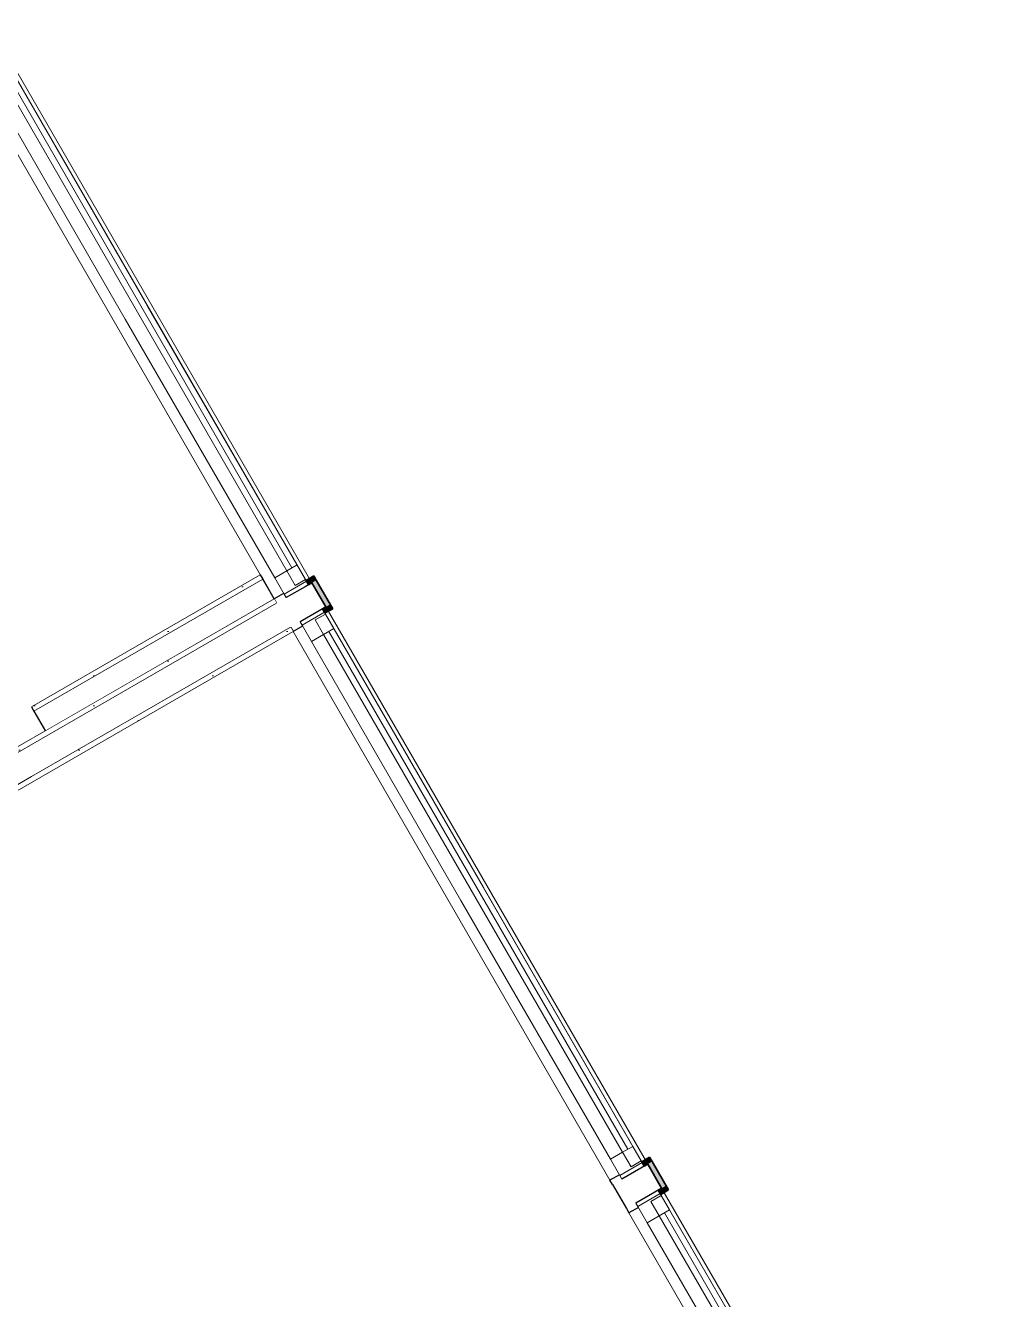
# Model space of a CAD drawing. Header units: inches. Extents: x -1094 to 3113, y -1192 to 2792.
# Drawn here: x 1173.7 to 1294.3, y 449.1 to 609.4 of the extents above; entities that cross this region are included whole.
import ezdxf

# ---------------------------------------------------------------- set-up
doc = ezdxf.new("R2010")
doc.units = ezdxf.units.IN
doc.header["$MEASUREMENT"] = 0
doc.linetypes.add('Wipeout_Contour', pattern=[39.370079, 0, -39.370079])
for name, color, linetype in [('A - WALLS - EXTERIOR.3D', 7, 'Continuous'), ('New_A - WALL - EXTERIOR FINISH.3D', 7, 'Continuous'), ('New_A - WALLS - INTERIOR.3D', 7, 'Continuous'), ('New_Cut Fills', 7, 'Continuous'), ('New_Windows', 7, 'Continuous')]:
    doc.layers.add(name, color=color, linetype=linetype)
for name, color, linetype, lineweight in [('A - WALLS - EXTERIOR.3D_Pen_No__121', 7, 'Continuous', 25), ('New_A - WALL - EXTERIOR FINISH.3D_Pen_No__1', 7, 'Continuous', 35), ('New_A - WALLS - INTERIOR.3D_Pen_No__143', 7, 'Continuous', 18), ('New_A - WALLS - INTERIOR.3D_Pen_No__144', 7, 'Continuous', 25), ('New_Cut Fills_Pen_No__131', 8, 'Continuous', 9), ('New_Skin Separator Lines_Pen_No__2', 7, 'Continuous', 9), ('New_Windows_Pen_No__144', 7, 'Continuous', 25), ('New_Windows_Pen_No__2', 7, 'Continuous', 9), ('New_Windows_Pen_No__3', 7, 'Continuous', 18), ('New_Windows_Pen_No__8', 7, 'Continuous', 18)]:
    doc.layers.add(name, color=color, linetype=linetype, lineweight=lineweight)
pattern_1 = [(45, (0, 0), (-1.8707707, 1.8707707), [0, -2.645669])]

# ---------------------------------------------------------------- blocks, each defined once
blk = doc.blocks.new('Wall_1', base_point=(1205.32, 536.73))
at = {"color": 254, "linetype": 'Wipeout_Contour', "lineweight": 0, "ltscale": 5209.988779}
blk.add_wipeout([(1203.26, 540.3), (1174.47, 523.68), (1174.78, 523.14), (1203.57, 539.76)], dxfattribs=at).dxf.layer = 'New_Cut Fills'
at = {"layer": 'New_Cut Fills_Pen_No__131', "linetype": 'Continuous', "lineweight": 9}
h = blk.add_hatch(dxfattribs=at)
h.set_pattern_fill('Gypsum_Board', color=8, style=0, pattern_type=2)
h.set_pattern_definition(pattern_1)
h.paths.add_polyline_path([(1203.26, 540.3), (1174.47, 523.68), (1174.78, 523.14), (1203.57, 539.76)])
at = {"color": 254, "linetype": 'Wipeout_Contour', "lineweight": 0, "ltscale": 5210.846458}
blk.add_wipeout([(1203.57, 539.76), (1174.78, 523.14), (1176.53, 520.11), (1205.32, 536.73)], dxfattribs=at).dxf.layer = 'New_Cut Fills'
at = {"layer": 'New_A - WALLS - INTERIOR.3D_Pen_No__143', "color": 7, "linetype": 'Continuous', "lineweight": 18, "flags": 128}
for points in [[(1203.26, 540.3), (1174.47, 523.68)], [(1176.53, 520.11), (1205.32, 536.73)]]:
    blk.add_lwpolyline(points, dxfattribs=at)
at = {"layer": 'New_A - WALLS - INTERIOR.3D_Pen_No__144', "color": 7, "linetype": 'Continuous', "lineweight": 25, "flags": 128}
for points in [[(1203.26, 540.3), (1203.57, 539.76)], [(1203.57, 539.76), (1205.32, 536.73)], [(1174.47, 523.68), (1174.78, 523.14)], [(1174.78, 523.14), (1176.53, 520.11)]]:
    blk.add_lwpolyline(points, dxfattribs=at)
at = {"layer": 'New_Skin Separator Lines_Pen_No__2', "color": 7, "linetype": 'Continuous', "lineweight": 9}
blk.add_line((1203.57, 539.76), (1174.78, 523.14), dxfattribs=at)
blk = doc.blocks.new('W Awning 1 26[12]')
at = {"layer": 'New_Windows_Pen_No__144', "color": 7, "linetype": 'Continuous', "lineweight": 25}
for p, q in [((1252.9, 462.58), (1250.51, 461.21)), ((1253.33, 462.83), (1252.9, 462.58)), ((1249.32, 460.52), (1249.64, 459.98)), ((1250.83, 460.67), (1249.64, 459.98)), ((1290.7, 391.6), (1289.51, 390.91)), ((1293.4, 392.44), (1291.01, 391.06)), ((1293.83, 392.69), (1293.4, 392.44)), ((1289.82, 390.37), (1289.51, 390.91))]:
    blk.add_line(p, q, dxfattribs=at)
at = {"layer": 'New_Windows_Pen_No__2', "color": 7, "linetype": 'Continuous', "lineweight": 9}
for p, q in [((1253.76, 463.08), (1294.26, 392.94)), ((1249.64, 459.98), (1289.51, 390.91))]:
    blk.add_line(p, q, dxfattribs=at)
at = {"layer": 'New_Windows_Pen_No__3', "color": 7, "linetype": 'Continuous', "lineweight": 18}
for p, q in [((1250.51, 461.21), (1253.33, 462.83)), ((1250.76, 460.78), (1253.58, 462.4)), ((1253.58, 462.4), (1250.76, 460.78)), ((1253.7, 462.18), (1252.41, 461.43)), ((1252.41, 461.43), (1253.7, 462.18)), ((1253.33, 462.83), (1253.58, 462.4)), ((1253.58, 462.4), (1253.7, 462.18)), ((1253.7, 462.18), (1273.58, 427.76)), ((1253.7, 462.18), (1254.77, 460.34)), ((1250.76, 460.78), (1250.51, 461.21)), ((1251.95, 458.72), (1250.76, 460.78)), ((1252.41, 461.43), (1253.47, 459.59)), ((1253.47, 459.59), (1252.41, 461.43)), ((1254.77, 460.34), (1253.47, 459.59)), ((1254.77, 460.34), (1292.39, 395.18)), ((1253.47, 459.59), (1251.95, 458.72)), ((1270.76, 426.13), (1251.95, 458.72)), ((1291.09, 394.43), (1253.47, 459.59)), ((1273.58, 427.76), (1293.45, 393.34)), ((1289.58, 393.55), (1270.76, 426.13)), ((1291.09, 394.43), (1292.39, 395.18)), ((1292.39, 395.18), (1293.45, 393.34)), ((1289.58, 393.55), (1291.09, 394.43)), ((1290.76, 391.49), (1289.58, 393.55)), ((1293.58, 393.12), (1290.76, 391.49)), ((1290.76, 391.49), (1293.58, 393.12)), ((1291.09, 394.43), (1292.16, 392.59)), ((1292.16, 392.59), (1291.09, 394.43)), ((1292.16, 392.59), (1293.45, 393.34)), ((1293.45, 393.34), (1292.16, 392.59)), ((1293.45, 393.34), (1293.58, 393.12)), ((1293.58, 393.12), (1293.83, 392.69)), ((1291.01, 391.06), (1290.76, 391.49)), ((1293.83, 392.69), (1291.01, 391.06))]:
    blk.add_line(p, q, dxfattribs=at)
at = {"layer": 'New_Windows_Pen_No__8', "color": 7, "linetype": 'Continuous', "lineweight": 18}
blk.add_line((1254.12, 459.97), (1291.74, 394.8), dxfattribs=at)
blk = doc.blocks.new('W Awning 1 26[13]')
at = {"layer": 'New_Windows_Pen_No__144', "color": 7, "linetype": 'Continuous', "lineweight": 25}
for p, q in [((1210.65, 535.76), (1208.26, 534.39)), ((1211.08, 536.01), (1210.65, 535.76)), ((1207.07, 533.7), (1207.39, 533.16)), ((1208.58, 533.85), (1207.39, 533.16)), ((1251.15, 465.61), (1248.76, 464.24)), ((1251.58, 465.86), (1251.15, 465.61)), ((1248.45, 464.78), (1247.26, 464.09)), ((1247.57, 463.55), (1247.26, 464.09))]:
    blk.add_line(p, q, dxfattribs=at)
at = {"layer": 'New_Windows_Pen_No__2', "color": 7, "linetype": 'Continuous', "lineweight": 9}
for p, q in [((1211.51, 536.26), (1252.01, 466.11)), ((1207.39, 533.16), (1247.26, 464.09))]:
    blk.add_line(p, q, dxfattribs=at)
at = {"layer": 'New_Windows_Pen_No__3', "color": 7, "linetype": 'Continuous', "lineweight": 18}
for p, q in [((1208.26, 534.39), (1211.08, 536.01)), ((1211.08, 536.01), (1211.33, 535.58)), ((1208.51, 533.96), (1208.26, 534.39)), ((1208.51, 533.96), (1211.33, 535.58)), ((1211.33, 535.58), (1208.51, 533.96)), ((1211.45, 535.36), (1210.16, 534.61)), ((1210.16, 534.61), (1211.45, 535.36)), ((1210.16, 534.61), (1211.22, 532.77)), ((1211.22, 532.77), (1210.16, 534.61)), ((1211.33, 535.58), (1211.45, 535.36)), ((1211.45, 535.36), (1231.33, 500.94)), ((1211.45, 535.36), (1212.52, 533.52)), ((1209.7, 531.9), (1208.51, 533.96)), ((1211.22, 532.77), (1209.7, 531.9)), ((1212.52, 533.52), (1211.22, 532.77)), ((1248.84, 467.6), (1211.22, 532.77)), ((1212.52, 533.52), (1250.14, 468.35)), ((1228.51, 499.31), (1209.7, 531.9)), ((1231.33, 500.94), (1251.2, 466.51)), ((1247.33, 466.73), (1228.51, 499.31)), ((1248.84, 467.6), (1250.14, 468.35)), ((1250.14, 468.35), (1251.2, 466.51)), ((1247.33, 466.73), (1248.84, 467.6)), ((1248.51, 464.67), (1247.33, 466.73)), ((1248.84, 467.6), (1249.91, 465.76)), ((1249.91, 465.76), (1248.84, 467.6)), ((1251.33, 466.3), (1248.51, 464.67)), ((1248.51, 464.67), (1251.33, 466.3)), ((1251.58, 465.86), (1248.76, 464.24)), ((1249.91, 465.76), (1251.2, 466.51)), ((1251.2, 466.51), (1249.91, 465.76)), ((1251.2, 466.51), (1251.33, 466.3)), ((1251.33, 466.3), (1251.58, 465.86)), ((1248.76, 464.24), (1248.51, 464.67))]:
    blk.add_line(p, q, dxfattribs=at)
at = {"layer": 'New_Windows_Pen_No__8', "color": 7, "linetype": 'Continuous', "lineweight": 18}
blk.add_line((1211.87, 533.15), (1249.49, 467.98), dxfattribs=at)
blk = doc.blocks.new('W Awning 1 26[14]')
at = {"layer": 'New_Windows_Pen_No__144', "color": 7, "linetype": 'Continuous', "lineweight": 25}
for p, q in [((1168.4, 608.94), (1166.01, 607.57)), ((1168.83, 609.19), (1168.4, 608.94)), ((1164.82, 606.88), (1165.14, 606.34)), ((1166.33, 607.03), (1165.14, 606.34)), ((1209.33, 539.04), (1208.9, 538.79)), ((1206.2, 537.96), (1205.01, 537.27)), ((1205.32, 536.73), (1205.01, 537.27)), ((1208.9, 538.79), (1206.51, 537.42))]:
    blk.add_line(p, q, dxfattribs=at)
at = {"layer": 'New_Windows_Pen_No__2', "color": 7, "linetype": 'Continuous', "lineweight": 9}
for p, q in [((1169.26, 609.44), (1209.76, 539.29)), ((1165.14, 606.34), (1205.01, 537.27))]:
    blk.add_line(p, q, dxfattribs=at)
at = {"layer": 'New_Windows_Pen_No__3', "color": 7, "linetype": 'Continuous', "lineweight": 18}
for p, q in [((1166.01, 607.57), (1168.83, 609.19)), ((1166.26, 607.13), (1169.08, 608.76)), ((1169.08, 608.76), (1166.26, 607.13)), ((1169.2, 608.54), (1167.91, 607.79)), ((1167.91, 607.79), (1169.2, 608.54)), ((1168.83, 609.19), (1169.08, 608.76)), ((1169.08, 608.76), (1169.2, 608.54)), ((1169.2, 608.54), (1189.08, 574.12)), ((1169.2, 608.54), (1170.27, 606.7)), ((1166.26, 607.13), (1166.01, 607.57)), ((1167.45, 605.08), (1166.26, 607.13)), ((1167.91, 607.79), (1168.97, 605.95)), ((1168.97, 605.95), (1167.91, 607.79)), ((1170.27, 606.7), (1168.97, 605.95)), ((1170.27, 606.7), (1207.89, 541.53)), ((1168.97, 605.95), (1167.45, 605.08)), ((1186.26, 572.49), (1167.45, 605.08)), ((1206.59, 540.78), (1168.97, 605.95)), ((1189.08, 574.12), (1208.95, 539.69)), ((1205.08, 539.91), (1186.26, 572.49)), ((1205.08, 539.91), (1206.59, 540.78)), ((1206.59, 540.78), (1207.89, 541.53)), ((1206.59, 540.78), (1207.66, 538.94)), ((1207.66, 538.94), (1206.59, 540.78)), ((1207.89, 541.53), (1208.95, 539.69)), ((1206.26, 537.85), (1205.08, 539.91)), ((1209.08, 539.48), (1206.26, 537.85)), ((1206.26, 537.85), (1209.08, 539.48)), ((1209.33, 539.04), (1206.51, 537.42)), ((1207.66, 538.94), (1208.95, 539.69)), ((1208.95, 539.69), (1207.66, 538.94)), ((1208.95, 539.69), (1209.08, 539.48)), ((1209.08, 539.48), (1209.33, 539.04)), ((1206.51, 537.42), (1206.26, 537.85))]:
    blk.add_line(p, q, dxfattribs=at)
at = {"layer": 'New_Windows_Pen_No__8', "color": 7, "linetype": 'Continuous', "lineweight": 18}
blk.add_line((1169.62, 606.33), (1207.24, 541.16), dxfattribs=at)
blk = doc.blocks.new('Wall_15', base_point=(1163.45, 618.5))
at = {"layer": 'A - WALLS - EXTERIOR.3D_Pen_No__121', "color": 7, "linetype": 'Continuous', "lineweight": 25}
for p, q in [((1209.33, 539.04), (1208.9, 538.79)), ((1209.76, 539.29), (1209.33, 539.04)), ((1206.2, 537.96), (1205.01, 537.27)), ((1205.32, 536.73), (1205.01, 537.27)), ((1208.9, 538.79), (1206.51, 537.42)), ((1210.65, 535.76), (1208.26, 534.39)), ((1211.08, 536.01), (1210.65, 535.76)), ((1211.51, 536.26), (1211.08, 536.01)), ((1207.07, 533.7), (1207.39, 533.16)), ((1208.58, 533.85), (1207.39, 533.16)), ((1251.15, 465.61), (1248.76, 464.24)), ((1251.58, 465.86), (1251.15, 465.61)), ((1252.01, 466.11), (1251.58, 465.86)), ((1248.45, 464.78), (1247.26, 464.09)), ((1247.57, 463.55), (1247.26, 464.09)), ((1252.9, 462.58), (1250.51, 461.21)), ((1253.33, 462.83), (1252.9, 462.58)), ((1253.76, 463.08), (1253.33, 462.83)), ((1249.32, 460.52), (1249.64, 459.98)), ((1250.83, 460.67), (1249.64, 459.98))]:
    blk.add_line(p, q, dxfattribs=at)
at = {"layer": 'A - WALLS - EXTERIOR.3D_Pen_No__121', "color": 7, "linetype": 'Continuous', "lineweight": 25, "flags": 128}
for points in [[(1211.51, 536.26), (1209.76, 539.29)], [(1253.76, 463.08), (1252.01, 466.11)], [(1247.57, 463.55), (1249.32, 460.52)]]:
    blk.add_lwpolyline(points, dxfattribs=at)
at = {"layer": 'New_Windows', "color": 7, "linetype": 'Continuous', "lineweight": 18}
for name in ['W Awning 1 26[14]', 'W Awning 1 26[13]', 'W Awning 1 26[12]']:
    blk.add_blockref(name, (0, 0), dxfattribs=at)
blk = doc.blocks.new('Wall_86', base_point=(1211.08, 536.01))
at = {"color": 254, "linetype": 'Wipeout_Contour', "lineweight": 0, "ltscale": 5279.689951}
blk.add_wipeout([(1205.32, 536.73), (1207.07, 533.7), (1207.62, 534.01), (1205.87, 537.04)], dxfattribs=at).dxf.layer = 'New_Cut Fills'
at = {"color": 254, "linetype": 'Wipeout_Contour', "lineweight": 0, "ltscale": 3631.849604}
blk.add_wipeout([(1111.81, 478.7), (1111.9, 478.54), (1112.04, 478.83)], dxfattribs=at).dxf.layer = 'New_Cut Fills'
at = {"layer": 'New_Cut Fills_Pen_No__131', "linetype": 'Continuous', "lineweight": 9}
h = blk.add_hatch(dxfattribs=at)
h.set_pattern_fill('Gypsum_Board', color=8, style=0, pattern_type=2)
h.set_pattern_definition(pattern_1)
h.paths.add_polyline_path([(1111.81, 478.7), (1111.9, 478.54), (1112.04, 478.83)])
at = {"color": 254, "linetype": 'Wipeout_Contour', "lineweight": 0, "ltscale": 6271.743072}
blk.add_wipeout([(1112.12, 478.16), (1207.39, 533.16), (1207.07, 533.7), (1112.04, 478.83), (1111.9, 478.54)], dxfattribs=at).dxf.layer = 'New_Cut Fills'
at = {"layer": 'New_Cut Fills_Pen_No__131', "linetype": 'Continuous', "lineweight": 9}
h = blk.add_hatch(dxfattribs=at)
h.set_pattern_fill('Gypsum_Board', color=8, style=0, pattern_type=2)
h.set_pattern_definition(pattern_1)
h.paths.add_polyline_path([(1112.12, 478.16), (1207.39, 533.16), (1207.07, 533.7), (1112.04, 478.83), (1111.9, 478.54)])
at = {"layer": 'New_Skin Separator Lines_Pen_No__2', "color": 7, "linetype": 'Continuous', "lineweight": 9}
blk.add_line((1111.81, 478.7), (1112.04, 478.83), dxfattribs=at)
at = {"color": 254, "linetype": 'Wipeout_Contour', "lineweight": 0, "ltscale": 5202.748542}
blk.add_wipeout([(1172.74, 517.92), (1205.32, 536.73), (1205.01, 537.27), (1172.43, 518.46)], dxfattribs=at).dxf.layer = 'New_Cut Fills'
at = {"color": 254, "linetype": 'Wipeout_Contour', "lineweight": 0, "ltscale": 4988.024583}
blk.add_wipeout([(1168.85, 516.4), (1115.05, 485.34), (1115.37, 484.79), (1169.17, 515.86)], dxfattribs=at).dxf.layer = 'New_Cut Fills'
at = {"layer": 'New_Cut Fills_Pen_No__131', "linetype": 'Continuous', "lineweight": 9}
h = blk.add_hatch(dxfattribs=at)
h.set_pattern_fill('Gypsum_Board', color=8, style=0, pattern_type=2)
h.set_pattern_definition(pattern_1)
h.paths.add_polyline_path([(1172.74, 517.92), (1205.32, 536.73), (1205.01, 537.27), (1172.43, 518.46)])
h = blk.add_hatch(dxfattribs=at)
h.set_pattern_fill('Gypsum_Board', color=8, style=0, pattern_type=2)
h.set_pattern_definition(pattern_1)
h.paths.add_polyline_path([(1168.85, 516.4), (1115.05, 485.34), (1115.37, 484.79), (1169.17, 515.86)])
at = {"color": 254, "linetype": 'Wipeout_Contour', "lineweight": 0, "ltscale": 5112.758574}
blk.add_wipeout([(1169.4, 516.71), (1168.85, 516.4), (1169.17, 515.86), (1169.71, 516.17)], dxfattribs=at).dxf.layer = 'New_Cut Fills'
at = {"layer": 'New_Cut Fills_Pen_No__131', "linetype": 'Continuous', "lineweight": 9}
h = blk.add_hatch(dxfattribs=at)
h.set_pattern_fill('Gypsum_Board', color=8, style=0, pattern_type=2)
h.set_pattern_definition(pattern_1)
h.paths.add_polyline_path([(1169.4, 516.71), (1168.85, 516.4), (1169.17, 515.86), (1169.71, 516.17)])
at = {"color": 254, "linetype": 'Wipeout_Contour', "lineweight": 0, "ltscale": 4988.944692}
blk.add_wipeout([(1169.71, 516.17), (1114.82, 484.48), (1116.57, 481.45), (1171.46, 513.14)], dxfattribs=at).dxf.layer = 'New_Cut Fills'
at = {"layer": 'New_A - WALLS - INTERIOR.3D_Pen_No__143', "color": 7, "linetype": 'Continuous', "lineweight": 18, "flags": 128}
blk.add_lwpolyline([(1168.85, 516.4), (1115.05, 485.34)], dxfattribs=at)
at = {"layer": 'New_Skin Separator Lines_Pen_No__2', "color": 7, "linetype": 'Continuous', "lineweight": 9}
for p, q in [((1114.82, 484.48), (1115.37, 484.79)), ((1112.04, 478.83), (1116.57, 481.45))]:
    blk.add_line(p, q, dxfattribs=at)
at = {"color": 254, "linetype": 'Wipeout_Contour', "lineweight": 0, "ltscale": 5121.856979}
blk.add_wipeout([(1172.74, 517.92), (1169.71, 516.17), (1171.46, 513.14), (1174.49, 514.89)], dxfattribs=at).dxf.layer = 'New_Cut Fills'
at = {"layer": 'New_Skin Separator Lines_Pen_No__2', "color": 7, "linetype": 'Continuous', "lineweight": 9}
for p, q in [((1169.4, 516.71), (1169.71, 516.17)), ((1169.71, 516.17), (1115.37, 484.79)), ((1116.57, 481.45), (1171.46, 513.14))]:
    blk.add_line(p, q, dxfattribs=at)
at = {"color": 254, "linetype": 'Wipeout_Contour', "lineweight": 0, "ltscale": 5203.629637}
blk.add_wipeout([(1174.49, 514.89), (1207.07, 533.7), (1205.32, 536.73), (1172.74, 517.92)], dxfattribs=at).dxf.layer = 'New_Cut Fills'
at = {"layer": 'New_A - WALLS - INTERIOR.3D_Pen_No__143', "color": 7, "linetype": 'Continuous', "lineweight": 18, "flags": 128}
for points in [[(1205.01, 537.27), (1172.43, 518.46)], [(1112.12, 478.16), (1207.39, 533.16)]]:
    blk.add_lwpolyline(points, dxfattribs=at)
at = {"layer": 'New_Skin Separator Lines_Pen_No__2', "color": 7, "linetype": 'Continuous', "lineweight": 9}
for p, q in [((1205.32, 536.73), (1172.74, 517.92)), ((1174.49, 514.89), (1207.07, 533.7)), ((1172.74, 517.92), (1172.43, 518.46)), ((1171.46, 513.14), (1174.49, 514.89))]:
    blk.add_line(p, q, dxfattribs=at)
blk = doc.blocks.new('Wall_116', base_point=(1251.58, 465.86))
at = {"layer": 'New_Cut Fills', "linetype": 'Continuous', "lineweight": 0, "true_color": 0x262626}
blk.add_hatch(color=250, dxfattribs=at).paths.add_polyline_path([(1251.58, 465.86), (1252.55, 466.43), (1252.24, 466.97), (1251.27, 466.41)])
at = {"layer": 'New_A - WALL - EXTERIOR FINISH.3D_Pen_No__1', "color": 7, "linetype": 'Continuous', "lineweight": 35, "flags": 128}
for points in [[(1252.24, 466.97), (1251.27, 466.41)], [(1252.55, 466.43), (1252.24, 466.97)], [(1251.27, 466.41), (1251.58, 465.86)], [(1251.58, 465.86), (1252.01, 466.11)]]:
    blk.add_lwpolyline(points, dxfattribs=at)
blk = doc.blocks.new('Wall_117', base_point=(1252.01, 466.11))
at = {"layer": 'New_Cut Fills', "linetype": 'Continuous', "lineweight": 0, "true_color": 0x262626}
for points in [[(1254.3, 463.4), (1252.55, 466.43), (1252.01, 466.11), (1253.76, 463.08)], [(1254.3, 463.4), (1253.76, 463.08), (1254.62, 462.86)], [(1253.76, 463.08), (1254.07, 462.54), (1254.62, 462.86)]]:
    blk.add_hatch(color=250, dxfattribs=at).paths.add_polyline_path(points)
at = {"layer": 'New_A - WALL - EXTERIOR FINISH.3D_Pen_No__1', "color": 7, "linetype": 'Continuous', "lineweight": 35, "flags": 128}
for points in [[(1252.01, 466.11), (1253.76, 463.08)], [(1254.62, 462.86), (1252.55, 466.43)], [(1254.62, 462.86), (1254.07, 462.54)]]:
    blk.add_lwpolyline(points, dxfattribs=at)
blk = doc.blocks.new('Wall_118', base_point=(1253.33, 462.83))
at = {"layer": 'New_Cut Fills', "linetype": 'Continuous', "lineweight": 0, "true_color": 0x262626}
blk.add_hatch(color=250, dxfattribs=at).paths.add_polyline_path([(1253.76, 463.08), (1253.33, 462.83), (1253.64, 462.29), (1254.07, 462.54)])
at = {"layer": 'New_A - WALL - EXTERIOR FINISH.3D_Pen_No__1', "color": 7, "linetype": 'Continuous', "lineweight": 35, "flags": 128}
for points in [[(1253.76, 463.08), (1253.33, 462.83)], [(1253.33, 462.83), (1253.64, 462.29)], [(1253.64, 462.29), (1254.07, 462.54)]]:
    blk.add_lwpolyline(points, dxfattribs=at)
blk = doc.blocks.new('Wall_119', base_point=(1209.33, 539.04))
at = {"layer": 'New_Cut Fills', "linetype": 'Continuous', "lineweight": 0, "true_color": 0x262626}
blk.add_hatch(color=250, dxfattribs=at).paths.add_polyline_path([(1209.33, 539.04), (1210.3, 539.61), (1209.99, 540.15), (1209.02, 539.59)])
at = {"layer": 'New_A - WALL - EXTERIOR FINISH.3D_Pen_No__1', "color": 7, "linetype": 'Continuous', "lineweight": 35, "flags": 128}
for points in [[(1209.99, 540.15), (1209.02, 539.59)], [(1209.02, 539.59), (1209.33, 539.04)], [(1209.33, 539.04), (1209.76, 539.29)], [(1210.3, 539.61), (1209.99, 540.15)]]:
    blk.add_lwpolyline(points, dxfattribs=at)
blk = doc.blocks.new('Wall_120', base_point=(1209.76, 539.29))
at = {"layer": 'New_Cut Fills', "linetype": 'Continuous', "lineweight": 0, "true_color": 0x262626}
for points in [[(1212.05, 536.58), (1210.3, 539.61), (1209.76, 539.29), (1211.51, 536.26)], [(1212.05, 536.58), (1211.51, 536.26), (1212.37, 536.03)], [(1211.51, 536.26), (1211.82, 535.72), (1212.37, 536.03)]]:
    blk.add_hatch(color=250, dxfattribs=at).paths.add_polyline_path(points)
at = {"layer": 'New_A - WALL - EXTERIOR FINISH.3D_Pen_No__1', "color": 7, "linetype": 'Continuous', "lineweight": 35, "flags": 128}
for points in [[(1209.76, 539.29), (1211.51, 536.26)], [(1212.37, 536.03), (1210.3, 539.61)], [(1212.37, 536.03), (1211.82, 535.72)]]:
    blk.add_lwpolyline(points, dxfattribs=at)
blk = doc.blocks.new('Wall_121', base_point=(1211.08, 536.01))
at = {"layer": 'New_Cut Fills', "linetype": 'Continuous', "lineweight": 0, "true_color": 0x262626}
blk.add_hatch(color=250, dxfattribs=at).paths.add_polyline_path([(1211.51, 536.26), (1211.08, 536.01), (1211.39, 535.47), (1211.82, 535.72)])
at = {"layer": 'New_A - WALL - EXTERIOR FINISH.3D_Pen_No__1', "color": 7, "linetype": 'Continuous', "lineweight": 35, "flags": 128}
for points in [[(1211.51, 536.26), (1211.08, 536.01)], [(1211.08, 536.01), (1211.39, 535.47)], [(1211.39, 535.47), (1211.82, 535.72)]]:
    blk.add_lwpolyline(points, dxfattribs=at)

msp = doc.modelspace()

# ---------------------------------------------------------------- block references
at = {"layer": 'New_A - WALL - EXTERIOR FINISH.3D', "color": 7, "lineweight": 35}
for name, p in [('Wall_119', (1209.33, 539.04)), ('Wall_120', (1209.76, 539.29)), ('Wall_121', (1211.08, 536.01)), ('Wall_116', (1251.58, 465.86)), ('Wall_117', (1252.01, 466.11)), ('Wall_118', (1253.33, 462.83))]:
    msp.add_blockref(name, p, dxfattribs=at)
at = {"layer": 'New_A - WALLS - INTERIOR.3D', "color": 7, "lineweight": 35}
msp.add_blockref('Wall_1', (1205.32, 536.73), dxfattribs=at)

# ---------------------------------------------------------------- next in the draw order: block references
at = {"layer": 'A - WALLS - EXTERIOR.3D', "color": 7, "lineweight": 18}
msp.add_blockref('Wall_15', (1163.45, 618.5), dxfattribs=at)

# ---------------------------------------------------------------- next in the draw order: block references
at = {"layer": 'New_A - WALLS - INTERIOR.3D', "color": 7, "lineweight": 35}
msp.add_blockref('Wall_86', (1211.08, 536.01), dxfattribs=at)

doc.saveas('drawing.dxf')
